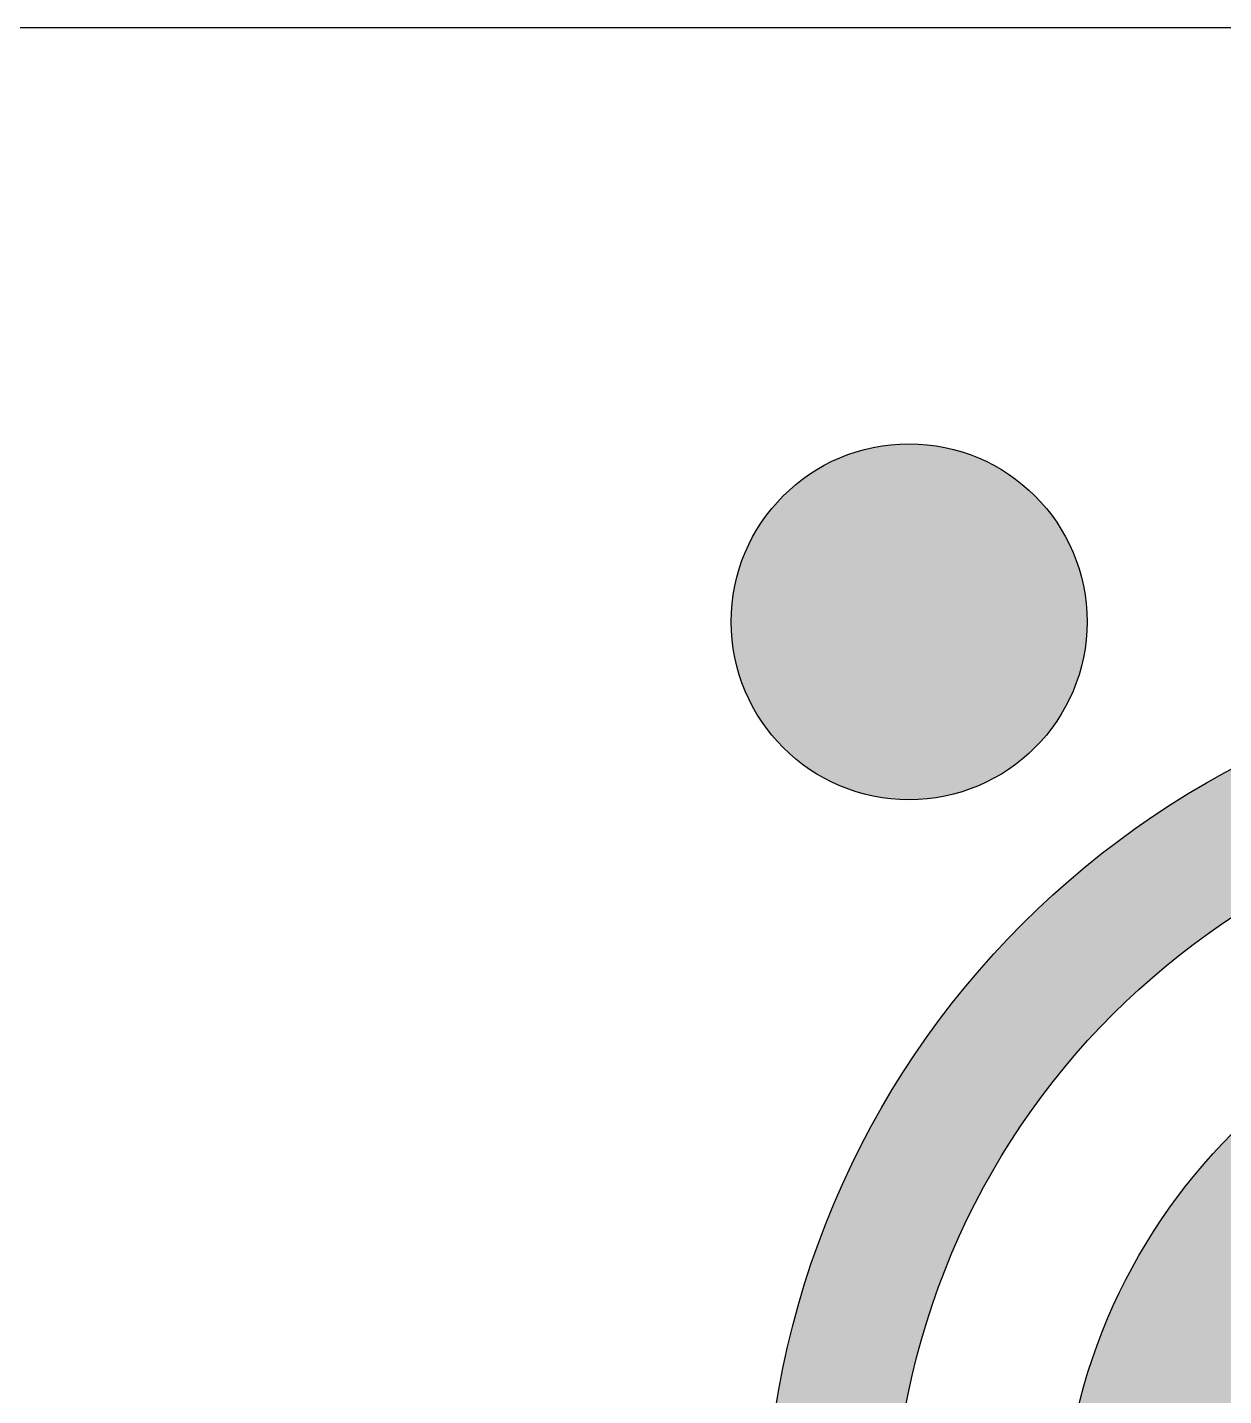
# Model space of a CAD drawing. Header units: millimetres. Extents: x 88 to 97873, y 32 to 55088.
# Drawn here: x 48233.81 to 48275.28, y 4613.09 to 4660.51 of the extents above; entities that cross this region are included whole.
import ezdxf

# ---------------------------------------------------------------- set-up
doc = ezdxf.new("R2010")
doc.units = ezdxf.units.MM
doc.header["$LTSCALE"] = 0.3
doc.layers.add('FICHAS_XLR', color=7, linetype='Continuous')

# ---------------------------------------------------------------- blocks, each defined once
blk = doc.blocks.new('FICHA_XLR_FEMEA')
at = {"layer": 'FICHAS_XLR'}
h = blk.add_hatch(color=0, dxfattribs=at)
h.dxf.hatch_style = 1
h.paths.add_polyline_path([(728.9, -1209.1, 1), (1195.1, -1209.1, 1)])
h.paths.add_polyline_path([(-728.9, 1209.1, 1), (-1195.1, 1209.1, 1)])
h = blk.add_hatch(color=0, dxfattribs=at)
h.dxf.hatch_style = 1
h.paths.add_polyline_path([(-762, 0, 1), (762, 0, 1)], flags=0)
h.paths.add_polyline_path([(-274.4, -13.5, -1), (-554.4, -13.5, -1)], flags=0)
h.paths.add_polyline_path([(538.6, -13.5, -1), (258.6, -13.5, -1)], flags=0)
h.paths.add_polyline_path([(140, -427.7, -1), (-140, -427.7, -1)], flags=0)
h.paths.add_polyline_path([(-1150.6, 0, 1), (1150.6, 0, 1)])
h.paths.add_polyline_path([(983.2, 0, -1), (-983.2, 0, -1)], flags=16)
h = blk.add_hatch(color=0, dxfattribs=at)
h.dxf.hatch_style = 1
h.paths.add_polyline_path([(-762, 0, 1), (762, 0, 1)])
h.paths.add_polyline_path([(538.6, -13.5, -1), (258.6, -13.5, -1)], flags=16)
h.paths.add_polyline_path([(-274.4, -13.5, -1), (-554.4, -13.5, -1)], flags=16)
h.paths.add_polyline_path([(140, -427.7, -1), (-140, -427.7, -1)], flags=16)
at = {"layer": 'FICHAS_XLR', "color": 0}
for centre, radius in [((-962, 1209.1), 233.1), ((0, 0), 1150.6), ((0, 0), 983.2), ((0, 0), 762)]:
    blk.add_circle(centre, radius, dxfattribs=at)

msp = doc.modelspace()

# ---------------------------------------------------------------- linework, layer by layer
msp.add_lwpolyline([(48021.636, 4660.512), (49142.409, 4660.512), (49142.409, 3986.667), (48021.636, 3986.667)], close=True)

# ---------------------------------------------------------------- block references
at = {"xscale": 0.02646669214138868, "yscale": 0.02646669214138868, "zscale": 0.02646669214138868}
msp.add_blockref('FICHA_XLR_FEMEA', (48289.839, 4607.91), dxfattribs=at)

doc.saveas('drawing.dxf')
